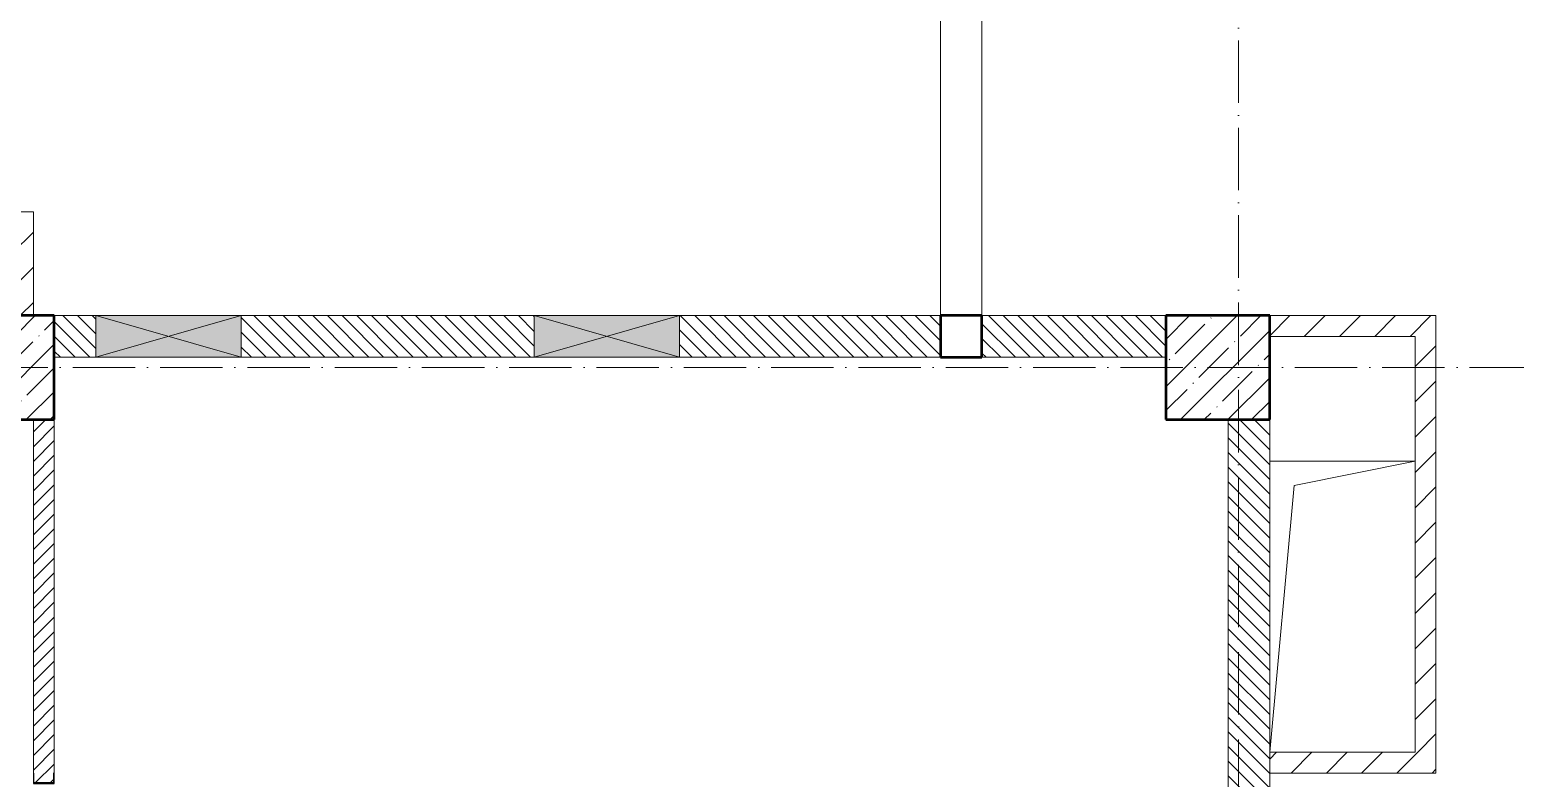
# Model space of a CAD drawing. Header units: millimetres. Extents: x -12989 to 629078, y -109036 to 555275.
# Drawn here: x 599850 to 606999, y 140740 to 144341 of the extents above; entities that cross this region are included whole.
import ezdxf

# ---------------------------------------------------------------- set-up
doc = ezdxf.new("R2010")
doc.units = ezdxf.units.MM
doc.linetypes.add('50_200_ШТРИХ_1Т_ш5_п1_п1_', pattern=[700, 500, -100, 0, -100])
for name, color, linetype, lineweight in [('A-DETL-GENF-OTLN', 7, 'Continuous', 9), ('A-FLOR-____-OTLN', 7, 'Continuous', 9), ('A-GENM-____-MCUT', 7, 'Continuous', 25), ('A-GENM-____-OTLN', 7, 'Continuous', 9), ('A-GENM-____-OTLN-1', 7, 'Continuous', 25), ('A-GLAZ-____-OTLN', 7, 'Continuous', 9), ('A-WALL-____-MCUT', 7, 'Continuous', 13), ('A-WALL-____-PATT-1', 7, 'Continuous', 9), ('A-WALL-FNSH-MCUT-1', 7, 'Continuous', 9), ('I-WALL-____-OTLN', 7, 'Continuous', 9), ('S-COLS-____-MCUT', 7, 'Continuous', 50), ('S-COLS-____-OTLN', 7, 'Continuous', 9), ('S-GRID-____-OTLN-1', 7, '50_200_ШТРИХ_1Т_ш5_п1_п1_', 9)]:
    doc.layers.add(name, color=color, linetype=linetype, lineweight=lineweight)
pattern_1 = [(135, (516567.8, 90784.41), (-35.35534, -35.35534), [])]
pattern_2 = [(45, (516567.8, 90784.41), (-84.85281, 84.85281), [])]

# ---------------------------------------------------------------- blocks, each defined once
blk = doc.blocks.new('BSC_Колонна _Прямоугольная - 500х500-V35-АР1_План отверстий 2 этажа в осях 1-64_Ю-ЯЯ')
at = {"layer": 'S-COLS-____-OTLN'}
h = blk.add_hatch(dxfattribs=at)
h.set_pattern_fill('FP_45', color=256, style=0, pattern_type=2)
h.set_pattern_definition([(45, (-89000, -51931.04), (-114.04925, 114.04925), []), (45, (-88885.95, -51931.04), (-114.04925, 114.04925), [201.613, -40.323, 3.353, -36.97])])
h.paths.add_polyline_path([(-250, -250), (250, -250), (250, 250), (-250, 250)], flags=0)
at = {"layer": 'S-COLS-____-MCUT'}
for p, q in [((250, 250), (-250, 250)), ((-250, 250), (-250, -250)), ((250, -250), (250, 250)), ((-250, -250), (250, -250))]:
    blk.add_line(p, q, dxfattribs=at)
blk = doc.blocks.new('BSC_Колонна _Прямоугольная - 500х500-V36-АР1_План отверстий 2 этажа в осях 1-64_Ю-ЯЯ')
at = {"layer": 'S-COLS-____-OTLN'}
h = blk.add_hatch(dxfattribs=at)
h.set_pattern_fill('FP_46', color=256, style=0, pattern_type=2)
h.set_pattern_definition([(45, (-83150, -51931.04), (-114.04925, 114.04925), []), (45, (-83035.95, -51931.04), (-114.04925, 114.04925), [201.613, -40.323, 3.353, -36.97])])
h.paths.add_polyline_path([(-250, -250), (250, -250), (250, 250), (-250, 250)], flags=0)
at = {"layer": 'S-COLS-____-MCUT'}
for p, q in [((250, 250), (-250, 250)), ((-250, 250), (-250, -250)), ((250, -250), (250, 250)), ((-250, -250), (250, -250))]:
    blk.add_line(p, q, dxfattribs=at)
blk = doc.blocks.new('154_Фахверк_СКБ_Швеллер - Тип_100_3960-28331862-АР1_План отверстий 2 этажа в осях 1-64_Ю-ЯЯ')
at = {"layer": 'A-GENM-____-MCUT'}
for p, q in [((175, 50), (125, 50)), ((125, 50), (125, -50)), ((128, 47), (175, 47)), ((128, -47), (128, 47)), ((175, 47), (175, 50)), ((125, -50), (175, -50)), ((175, -47), (128, -47)), ((175, -50), (175, -47))]:
    blk.add_line(p, q, dxfattribs=at)
blk = doc.blocks.new('AR_Отверстие прямоугольное _в плите_ - AR_Отверстие прямоугольное _в плите_-30552542-АР1_План отверстий 2 этажа в осях 1-64_Ю-ЯЯ')
at = {"layer": 'A-GENM-____-OTLN'}
for p, q in [((350, 700), (-350, 700)), ((-233.3, 583.3), (350, 700)), ((-350, -700), (-233.3, 583.3))]:
    blk.add_line(p, q, dxfattribs=at)
blk = doc.blocks.new('BSC_Колонна _Прямоугольная1 - 200х200 _металл_-35205626-АР1_План отверстий 2 этажа в осях 1-64_Ю-ЯЯ')
at = {"layer": 'S-COLS-____-MCUT'}
for p, q in [((100, 100), (-100, 100)), ((-100, 100), (-100, -100)), ((100, -100), (100, 100)), ((-100, -100), (100, -100))]:
    blk.add_line(p, q, dxfattribs=at)
blk = doc.blocks.new('AR_Отверстие прямоугольное _в стене_ - AR_Отверстие прямоугольное _в стене__ОВ-36829938-АР1_План отверстий 2 этажа в осях 1-64_Ю-ЯЯ')
at = {"layer": 'A-GLAZ-____-OTLN'}
blk.add_hatch(color=256, dxfattribs=at).paths.add_polyline_path([(350, -100), (350, 100), (-350, 100), (-350, -100), (187.3, -100)], flags=0)
at = {"layer": 'A-DETL-GENF-OTLN'}
for p, q in [((-350, -100), (-350, 100)), ((-350, 100), (350, 100)), ((350, 100), (-350, -100)), ((-350, 100), (350, -100)), ((350, 100), (-350, 100)), ((-350, 100), (-350, -100)), ((350, 100), (350, -100)), ((350, -100), (350, 100)), ((350, -100), (-350, -100)), ((-350, -100), (350, -100))]:
    blk.add_line(p, q, dxfattribs=at)
blk = doc.blocks.new('3эт')
at = {"layer": 'S-GRID-____-OTLN-1', "color": 251, "ltscale": 0.6, "true_color": 0x636466}
for p, q in [((372870.7, 4029.4), (372870.7, -46882.4)), ((352977.2, -34932.4), (387845.1, -34932.4))]:
    blk.add_line(p, q, dxfattribs=at)

msp = doc.modelspace()

# ---------------------------------------------------------------- hatches: boundary and pattern name
at = {"layer": 'A-WALL-____-PATT-1'}
h = msp.add_hatch(dxfattribs=at)
h.set_pattern_fill('FP_4', color=256, style=0, pattern_type=2)
h.set_pattern_definition(pattern_2)
h.paths.add_polyline_path([(599867.7976, 142965.4504), (599867.7976, 143465.4504), (599767.7976, 143465.4504), (599767.7976, 142965.4504)], flags=0)
h = msp.add_hatch(dxfattribs=at)
h.set_pattern_fill('FP_6', color=256, style=0, pattern_type=2)
h.set_pattern_definition(pattern_1)
h.paths.add_polyline_path([(604232.7976, 142765.4504), (604232.7976, 142965.4504), (602977.7976, 142965.4504), (602977.7976, 142765.4504)], flags=0)
h.paths.add_polyline_path([(601392.6486, 142765.4504), (602277.7976, 142765.4504), (602277.7976, 142965.4504), (600867.7976, 142965.4504), (600867.7976, 142765.4504)], flags=0)
h.paths.add_polyline_path([(599967.7976, 142765.4504), (600167.7976, 142765.4504), (600167.7976, 142965.4504), (599967.7976, 142965.4504)], flags=0)
h = msp.add_hatch(dxfattribs=at)
h.set_pattern_fill('FP_6', color=256, style=0, pattern_type=2)
h.set_pattern_definition(pattern_1)
h.paths.add_polyline_path([(605317.7976, 142765.4504), (605317.7976, 142965.4504), (604432.7976, 142965.4504), (604432.7976, 142765.4504)], flags=0)
h = msp.add_hatch(dxfattribs=at)
h.set_pattern_fill('FP_4', color=256, style=0, pattern_type=2)
h.set_pattern_definition(pattern_2)
h.paths.add_polyline_path([(606517.7976, 142865.4504), (606617.7976, 142865.4504), (606617.7976, 142965.4504), (605817.7976, 142965.4504), (605817.7976, 142865.4504)], flags=0)
h = msp.add_hatch(dxfattribs=at)
h.set_pattern_fill('FP_4', color=256, style=0, pattern_type=2)
h.set_pattern_definition(pattern_2)
h.paths.add_polyline_path([(606617.7976, 140865.4504), (606617.7976, 142865.4504), (606517.7976, 142865.4504), (606517.7976, 140865.4504)], flags=0)
h = msp.add_hatch(dxfattribs=at)
h.set_pattern_fill('FP_5', color=256, style=0, pattern_type=2)
h.set_pattern_definition([(45, (516567.8, 90784.41), (-35.35534, 35.35534), [])])
h.paths.add_polyline_path([(599875.3976, 137215.4504), (599967.7976, 137215.4504), (599967.7976, 137669.4504), (599960.1976, 137669.4504), (599960.1976, 137710.9504), (599875.3976, 137710.9504), (599875.3976, 137669.4504), (599867.7976, 137669.4504), (599867.7976, 137215.4504)], flags=0)
h.paths.add_polyline_path([(599875.3976, 138869.9504), (599960.1976, 138869.9504), (599960.1976, 138911.4504), (599967.7976, 138911.4504), (599967.7976, 139519.4504), (599960.1976, 139519.4504), (599960.1976, 139560.9504), (599875.3976, 139560.9504), (599875.3976, 139519.4504), (599867.7976, 139519.4504), (599867.7976, 138911.4504), (599875.3976, 138911.4504)], flags=0)
h.paths.add_polyline_path([(599964.7976, 140718.4504), (599964.9405, 140765.4504), (599967.7976, 140765.4504), (599967.7976, 142465.4504), (599867.7976, 142465.4504), (599867.7976, 140765.4504), (599870.7976, 140765.4504), (599870.7976, 140718.4504)], flags=0)
h = msp.add_hatch(dxfattribs=at)
h.set_pattern_fill('FP_6', color=256, style=0, pattern_type=2)
h.set_pattern_definition(pattern_1)
h.paths.add_polyline_path([(605817.7976, 137215.4504), (605817.7976, 142465.4504), (605617.7976, 142465.4504), (605617.7976, 137215.4504)], flags=0)
h = msp.add_hatch(dxfattribs=at)
h.set_pattern_fill('FP_4', color=256, style=0, pattern_type=2)
h.set_pattern_definition(pattern_2)
h.paths.add_polyline_path([(605817.7976, 140765.4504), (606617.7976, 140765.4504), (606617.7976, 140865.4504), (605817.7976, 140865.4504)], flags=0)

# ---------------------------------------------------------------- linework, layer by layer
at = {"layer": 'A-FLOR-____-OTLN'}
msp.add_line((605817.7976, 142265.4504), (606517.7976, 142265.4504), dxfattribs=at)
at = {"layer": 'A-WALL-____-MCUT'}
for p, q in [((600167.7976, 142965.4504), (599967.7976, 142965.4504)), ((602277.7976, 142965.4504), (600867.7976, 142965.4504)), ((604232.7976, 142965.4504), (602977.7976, 142965.4504)), ((605317.7976, 142965.4504), (604432.7976, 142965.4504)), ((599967.7976, 142765.4504), (600167.7976, 142765.4504)), ((600867.7976, 142765.4504), (602277.7976, 142765.4504)), ((602977.7976, 142765.4504), (604232.7976, 142765.4504)), ((604432.7976, 142765.4504), (605317.7976, 142765.4504)), ((605617.7976, 142465.4504), (605617.7976, 137215.4504)), ((605817.7976, 137215.4504), (605817.7976, 142465.4504))]:
    msp.add_line(p, q, dxfattribs=at)
at = {"layer": 'A-WALL-FNSH-MCUT-1'}
for p, q in [((599867.7976, 143465.4504), (596602.7976, 143465.4504)), ((599867.7976, 142965.4504), (599867.7976, 143465.4504)), ((606617.7976, 142965.4504), (605817.7976, 142965.4504)), ((606617.7976, 140765.4504), (606617.7976, 142965.4504)), ((605817.7976, 142865.4504), (606517.7976, 142865.4504)), ((606517.7976, 142865.4504), (606517.7976, 140865.4504)), ((599867.7976, 142465.4504), (599867.7976, 140765.4504)), ((599967.7976, 140765.4504), (599967.7976, 142465.4504)), ((606517.7976, 140865.4504), (605817.7976, 140865.4504)), ((605817.7976, 140765.4504), (606617.7976, 140765.4504))]:
    msp.add_line(p, q, dxfattribs=at)
at = {"layer": 'I-WALL-____-OTLN'}
for p, q in [((604232.7976, 142965.4504), (604232.7976, 145965.4504)), ((604432.7976, 145965.4504), (604432.7976, 142965.4504))]:
    msp.add_line(p, q, dxfattribs=at)

# ---------------------------------------------------------------- block references
msp.add_blockref('3эт', (232797.0902, 177647.8646))
at = {"layer": 'A-GENM-____-OTLN'}
msp.add_blockref('AR_Отверстие прямоугольное _в плите_ - AR_Отверстие прямоугольное _в плите_-30552542-АР1_План отверстий 2 этажа в осях 1-64_Ю-ЯЯ', (606167.7976, 141565.4504), dxfattribs=at)
at = {"layer": 'A-GENM-____-OTLN-1', "rotation": 90}
msp.add_blockref('154_Фахверк_СКБ_Швеллер - Тип_100_3960-28331862-АР1_План отверстий 2 этажа в осях 1-64_Ю-ЯЯ', (599917.7976, 140590.4504), dxfattribs=at)
at = {"layer": 'A-GLAZ-____-OTLN'}
for p in [(600517.7976, 142865.4504), (602627.7976, 142865.4504)]:
    msp.add_blockref('AR_Отверстие прямоугольное _в стене_ - AR_Отверстие прямоугольное _в стене__ОВ-36829938-АР1_План отверстий 2 этажа в осях 1-64_Ю-ЯЯ', p, dxfattribs=at)
at = {"layer": 'S-COLS-____-OTLN'}
for name, p in [('BSC_Колонна _Прямоугольная - 500х500-V36-АР1_План отверстий 2 этажа в осях 1-64_Ю-ЯЯ', (599717.7976, 142715.4504)), ('BSC_Колонна _Прямоугольная - 500х500-V35-АР1_План отверстий 2 этажа в осях 1-64_Ю-ЯЯ', (605567.7976, 142715.4504))]:
    msp.add_blockref(name, p, dxfattribs=at)
at = {"layer": 'S-COLS-____-OTLN', "rotation": 270.0000000000001}
msp.add_blockref('BSC_Колонна _Прямоугольная1 - 200х200 _металл_-35205626-АР1_План отверстий 2 этажа в осях 1-64_Ю-ЯЯ', (604332.7976, 142865.4504), dxfattribs=at)

doc.saveas('drawing.dxf')
